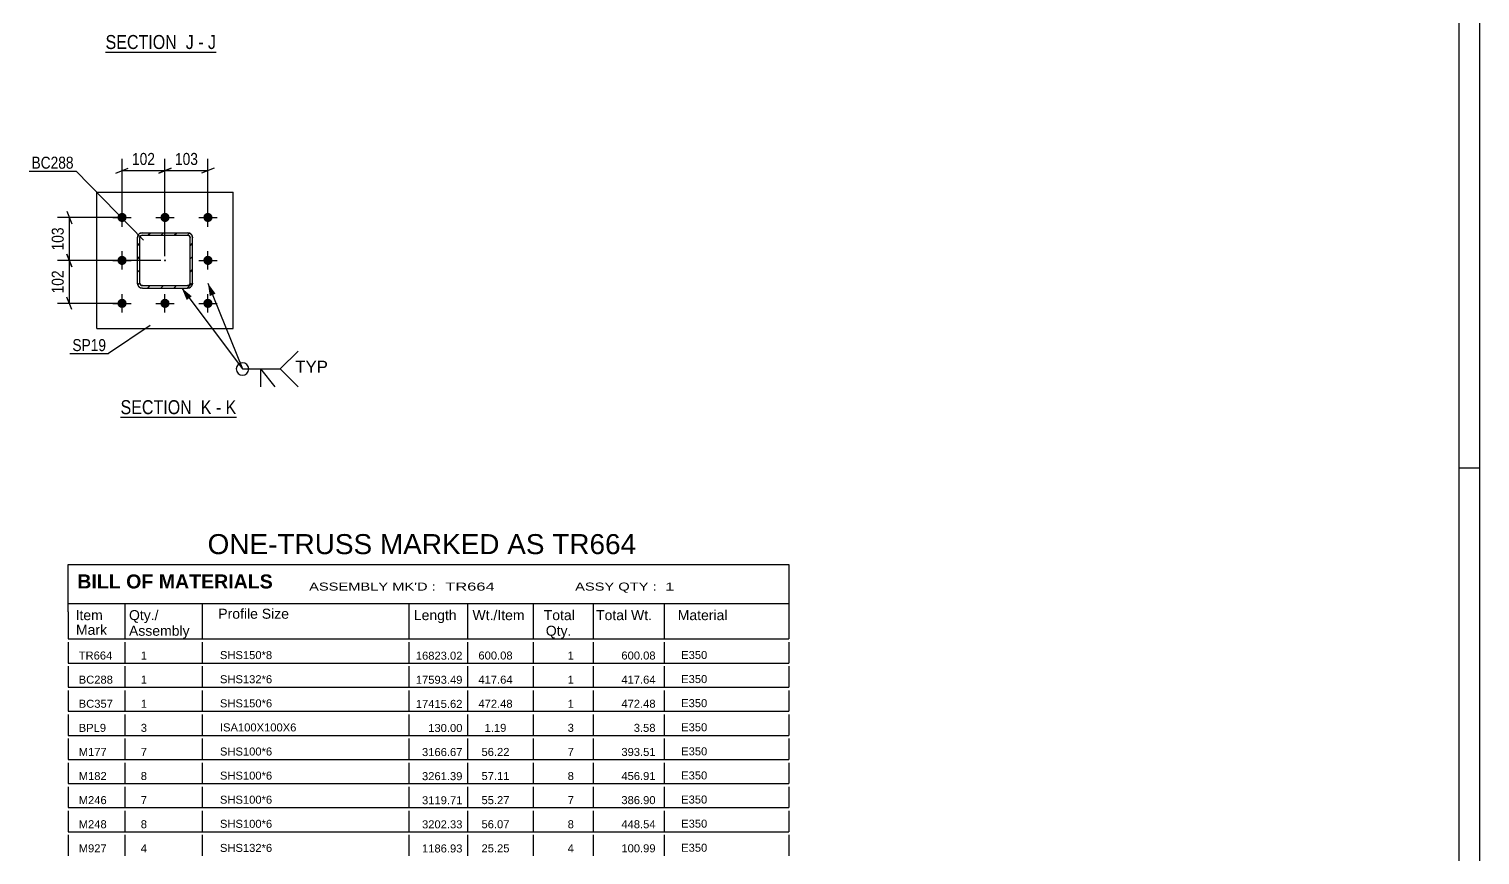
# Model space of a CAD drawing. Header units: millimetres. Extents: x -853 to 336, y -866 to -25.
# Drawn here: x -10 to 336.3, y -660.3 to -463.2 of the extents above; entities that cross this region are included whole.
import ezdxf

# ---------------------------------------------------------------- set-up
doc = ezdxf.new("R2010")
doc.units = ezdxf.units.MM
doc.linetypes.add('DXK_LINE_DOT2', pattern=[3.9198, 1.9599, -1.9599])
doc.linetypes.add('DXK_LINE_DOT3', pattern=[5.9187, 2.979, -0.9799, 0.9799, -0.9799])
doc.styles.add('Arial', font='ARIAL.TTF', dxfattribs={"height": 0.2})
doc.styles.add('Arial Bold', font='ARIALBD.TTF', dxfattribs={"height": 0.2})
doc.styles.add('Arial Narrow', font='ARIALN.TTF', dxfattribs={"height": 0.2})

# ---------------------------------------------------------------- blocks, each defined once
blk = doc.blocks.new('Unknown-570393679-1134')
at = {"color": 5, "linetype": 'Continuous'}
for p, q in [((336.32, -866.05), (336.32, -25.05)), ((331.32, -861.05), (331.32, -30.05)), ((336.32, -568.05), (331.32, -568.05))]:
    blk.add_line(p, q, dxfattribs=at)
blk = doc.blocks.new('Unknown-570393679-21 - 11221')
at = {"color": 6, "linetype": 'Continuous'}
blk.add_line((8.22, -468.76), (34.59, -468.76), dxfattribs=at)
at = {"color": 0, "linetype": 'Continuous'}
blk.add_wipeout([(26.33, -468.01), (26.33, -464.51), (8.22, -464.51), (8.22, -468.01)], dxfattribs=at)
at = {"color": 7, "linetype": 'Continuous', "style": 'Arial Narrow'}
blk.add_text('SECTION ', height=3.34, dxfattribs=at).set_placement((8.22, -468.01))
at = {"color": 0, "linetype": 'Continuous'}
blk.add_wipeout([(29.3, -468.01), (29.3, -464.51), (27.38, -464.51), (27.38, -468.01)], dxfattribs=at)
blk.add_wipeout([(31.62, -468.01), (31.62, -464.51), (30.35, -464.51), (30.35, -468.01)], dxfattribs=at)
at = {"color": 7, "linetype": 'Continuous', "style": 'Arial Narrow'}
blk.add_text('J', height=3.34, dxfattribs=at).set_placement((27.38, -468.01))
at = {"color": 0, "linetype": 'Continuous'}
blk.add_wipeout([(34.59, -468.01), (34.59, -464.51), (32.67, -464.51), (32.67, -468.01)], dxfattribs=at)
at = {"color": 7, "linetype": 'Continuous', "style": 'Arial Narrow'}
for s, p in [('-', (30.35, -468.01)), ('J', (32.67, -468.01))]:
    blk.add_text(s, height=3.34, dxfattribs=at).set_placement(p)
blk = doc.blocks.new('Unknown-570393679-22 - 11733')
at = {"color": 6, "linetype": 'Continuous'}
blk.add_line((11.8, -555.9), (39.45, -555.9), dxfattribs=at)
at = {"color": 0, "linetype": 'Continuous'}
blk.add_wipeout([(29.91, -555.15), (29.91, -551.65), (11.8, -551.65), (11.8, -555.15)], dxfattribs=at)
at = {"color": 7, "linetype": 'Continuous', "style": 'Arial Narrow'}
blk.add_text('SECTION ', height=3.34, dxfattribs=at).set_placement((11.8, -555.15))
at = {"color": 0, "linetype": 'Continuous'}
blk.add_wipeout([(33.52, -555.15), (33.52, -551.65), (30.96, -551.65), (30.96, -555.15)], dxfattribs=at)
blk.add_wipeout([(35.84, -555.15), (35.84, -551.65), (34.57, -551.65), (34.57, -555.15)], dxfattribs=at)
at = {"color": 7, "linetype": 'Continuous', "style": 'Arial Narrow'}
blk.add_text('K', height=3.34, dxfattribs=at).set_placement((30.96, -555.15))
at = {"color": 0, "linetype": 'Continuous'}
blk.add_wipeout([(39.45, -555.15), (39.45, -551.65), (36.89, -551.65), (36.89, -555.15)], dxfattribs=at)
at = {"color": 7, "linetype": 'Continuous', "style": 'Arial Narrow'}
for s, p in [('-', (34.57, -555.15)), ('K', (36.89, -555.15))]:
    blk.add_text(s, height=3.34, dxfattribs=at).set_placement(p)
blk = doc.blocks.new('Part-570393679-11812 - 11733')
at = {"color": 2, "linetype": 'Continuous'}
for p, q in [((6.16, -534.71), (6.16, -502.21)), ((6.16, -502.21), (38.66, -502.21)), ((38.66, -534.71), (38.66, -502.21)), ((6.16, -534.71), (38.66, -534.71))]:
    blk.add_line(p, q, dxfattribs=at)
blk = doc.blocks.new('Part-570393679-11804 - 11733')
at = {"linetype": 'Continuous'}
h = blk.add_hatch(dxfattribs=at)
h.set_pattern_fill('', scale=0.7, style=0, pattern_type=0)
h.set_pattern_definition([(45, (15.9048, -524.316), (-1.57154, 1.57154), [])])
h.paths.add_polyline_path([(15.81, -523.86), (15.9, -524.32), (16.16, -524.71), (16.55, -524.97), (17.01, -525.06), (27.81, -525.06), (28.27, -524.97), (28.66, -524.71), (28.92, -524.32), (29.01, -523.86), (29.01, -513.06), (28.92, -512.6), (28.66, -512.21), (28.27, -511.95), (27.81, -511.86), (17.01, -511.86), (16.55, -511.95), (16.16, -512.21), (15.9, -512.6), (15.81, -513.06)])
h.paths.add_polyline_path([(16.41, -513.06), (16.46, -512.83), (16.59, -512.63), (16.78, -512.5), (17.01, -512.46), (27.81, -512.46), (28.04, -512.5), (28.24, -512.63), (28.37, -512.83), (28.41, -513.06), (28.41, -523.86), (28.37, -524.09), (28.24, -524.28), (28.04, -524.41), (27.81, -524.46), (17.01, -524.46), (16.78, -524.41), (16.59, -524.28), (16.46, -524.09), (16.41, -523.86)])
blk.add_hatch(color=30, dxfattribs=at).paths.add_polyline_path([(22.41, -518.56, -1), (22.41, -518.36, -1)])
at = {"color": 7, "linetype": 'DXK_LINE_DOT2'}
for p, q in [((15.81, -513.06), (15.9, -512.6)), ((16.55, -511.95), (17.01, -511.86)), ((16.78, -512.5), (16.59, -512.63)), ((17.01, -512.46), (16.78, -512.5)), ((17.01, -511.86), (27.81, -511.86)), ((17.01, -512.46), (27.81, -512.46)), ((27.81, -511.86), (28.27, -511.95)), ((28.04, -512.5), (27.81, -512.46)), ((28.24, -512.63), (28.04, -512.5)), ((28.92, -512.6), (29.01, -513.06)), ((15.81, -523.86), (15.81, -513.06)), ((16.46, -512.83), (16.41, -513.06)), ((16.41, -523.86), (16.41, -513.06)), ((16.59, -512.63), (16.46, -512.83)), ((28.37, -512.83), (28.24, -512.63)), ((28.41, -513.06), (28.37, -512.83)), ((28.41, -523.86), (28.41, -513.06)), ((29.01, -523.86), (29.01, -513.06)), ((15.9, -524.32), (15.81, -523.86)), ((16.41, -523.86), (16.46, -524.09)), ((16.46, -524.09), (16.59, -524.28)), ((17.01, -525.06), (16.55, -524.97)), ((16.59, -524.28), (16.78, -524.41)), ((16.78, -524.41), (17.01, -524.46)), ((17.01, -524.46), (27.81, -524.46)), ((17.01, -525.06), (27.81, -525.06)), ((27.81, -524.46), (28.04, -524.41)), ((28.27, -524.97), (27.81, -525.06)), ((28.04, -524.41), (28.24, -524.28)), ((28.24, -524.28), (28.37, -524.09)), ((28.37, -524.09), (28.41, -523.86)), ((29.01, -523.86), (28.92, -524.32))]:
    blk.add_line(p, q, dxfattribs=at)
at = {"color": 2, "linetype": 'Continuous'}
for p, q in [((15.9, -512.6), (15.81, -513.06)), ((17.01, -511.86), (16.55, -511.95)), ((16.59, -512.63), (16.78, -512.5)), ((16.78, -512.5), (17.01, -512.46)), ((17.01, -511.86), (17.01, -511.86)), ((17.01, -511.86), (27.81, -511.86)), ((17.01, -512.46), (17.01, -512.46)), ((17.01, -512.46), (27.81, -512.46)), ((27.81, -511.86), (27.81, -511.86)), ((28.27, -511.95), (27.81, -511.86)), ((27.81, -512.46), (27.81, -512.46)), ((27.81, -512.46), (28.04, -512.5)), ((28.04, -512.5), (28.24, -512.63)), ((29.01, -513.06), (28.92, -512.6)), ((15.81, -513.06), (15.81, -513.06)), ((15.81, -523.86), (15.81, -513.06)), ((16.41, -513.06), (16.46, -512.83)), ((16.41, -513.06), (16.41, -513.06)), ((16.41, -523.86), (16.41, -513.06)), ((16.46, -512.83), (16.59, -512.63)), ((28.24, -512.63), (28.37, -512.83)), ((28.37, -512.83), (28.41, -513.06)), ((28.41, -513.06), (28.41, -513.06)), ((28.41, -523.86), (28.41, -513.06)), ((29.01, -513.06), (29.01, -513.06)), ((29.01, -523.86), (29.01, -513.06)), ((15.81, -523.86), (15.81, -523.86)), ((15.81, -523.86), (15.9, -524.32)), ((16.41, -523.86), (16.41, -523.86)), ((16.46, -524.09), (16.41, -523.86)), ((16.59, -524.28), (16.46, -524.09)), ((16.55, -524.97), (17.01, -525.06)), ((16.78, -524.41), (16.59, -524.28)), ((17.01, -524.46), (16.78, -524.41)), ((17.01, -524.46), (17.01, -524.46)), ((17.01, -524.46), (27.81, -524.46)), ((17.01, -525.06), (17.01, -525.06)), ((17.01, -525.06), (27.81, -525.06)), ((28.04, -524.41), (27.81, -524.46)), ((27.81, -524.46), (27.81, -524.46)), ((27.81, -525.06), (28.27, -524.97)), ((27.81, -525.06), (27.81, -525.06)), ((28.24, -524.28), (28.04, -524.41)), ((28.37, -524.09), (28.24, -524.28)), ((28.41, -523.86), (28.37, -524.09)), ((28.41, -523.86), (28.41, -523.86)), ((28.92, -524.32), (29.01, -523.86)), ((29.01, -523.86), (29.01, -523.86))]:
    blk.add_line(p, q, dxfattribs=at)
at = {"color": 30, "linetype": 'DXK_LINE_DOT3'}
blk.add_line((22.41, -518.46), (22.41, -518.46), dxfattribs=at)
at = {"color": 30, "linetype": 'Continuous'}
blk.add_circle((22.41, -518.46), 0.1, dxfattribs=at)
at = {"color": 7, "linetype": 'DXK_LINE_DOT2'}
for centre, start, end in [((17.01, -513.06), 112.5, 157.5), ((27.81, -513.06), 22.5, 67.5), ((17.01, -523.86), 202.5, 247.5), ((27.81, -523.86), 292.5, 337.5)]:
    blk.add_arc(centre, 1.2, start, end, dxfattribs=at)
at = {"color": 2, "linetype": 'Continuous'}
for centre, start, end in [((17.01, -513.06), 112.5, 157.5), ((27.81, -513.06), 22.5, 67.5), ((17.01, -523.86), 202.5, 247.5), ((27.81, -523.86), 292.5, 337.5)]:
    blk.add_arc(centre, 1.2, start, end, dxfattribs=at)
blk = doc.blocks.new('Bolt-570393679-12018 - 11733')
at = {"linetype": 'Continuous'}
for points in [[(11.06, -508.21, -1), (13.26, -508.21, -1)], [(21.31, -508.21, -1), (23.51, -508.21, -1)], [(31.56, -508.21, -1), (33.76, -508.21, -1)], [(11.06, -518.46, -1), (13.26, -518.46, -1)], [(31.56, -518.46, -1), (33.76, -518.46, -1)], [(11.06, -528.71, -1), (13.26, -528.71, -1)], [(21.31, -528.71, -1), (23.51, -528.71, -1)], [(31.56, -528.71, -1), (33.76, -528.71, -1)]]:
    blk.add_hatch(color=1, dxfattribs=at).paths.add_polyline_path(points)
at = {"color": 1, "linetype": 'Continuous'}
for p, q in [((9.96, -508.21), (14.36, -508.21)), ((12.16, -510.41), (12.16, -506.01)), ((20.21, -508.21), (24.61, -508.21)), ((22.41, -510.41), (22.41, -506.01)), ((30.46, -508.21), (34.86, -508.21)), ((32.66, -510.41), (32.66, -506.01)), ((9.96, -518.46), (14.36, -518.46)), ((12.16, -520.66), (12.16, -516.26)), ((30.46, -518.46), (34.86, -518.46)), ((32.66, -520.66), (32.66, -516.26)), ((9.96, -528.71), (14.36, -528.71)), ((12.16, -530.91), (12.16, -526.51)), ((20.21, -528.71), (24.61, -528.71)), ((22.41, -530.91), (22.41, -526.51)), ((30.46, -528.71), (34.86, -528.71)), ((32.66, -530.91), (32.66, -526.51))]:
    blk.add_line(p, q, dxfattribs=at)
blk = doc.blocks.new('StraightDimension-570393679-12130 - 11733')
at = {"color": 7, "linetype": 'Continuous'}
for p, q in [((12.16, -507.21), (12.16, -494.18)), ((22.41, -517.46), (22.41, -494.18)), ((10.66, -497.63), (13.66, -496.43)), ((12.16, -497.03), (22.41, -497.03)), ((23.91, -496.43), (20.91, -497.63))]:
    blk.add_line(p, q, dxfattribs=at)
at = {"color": 0}
blk.add_wipeout([(20.63, -496.28), (20.63, -492.08), (13.94, -492.08), (13.94, -496.28)], dxfattribs=at)
at = {"color": 3, "style": 'Arial Narrow'}
blk.add_text('102', height=2.863, dxfattribs=at).set_placement((14.54, -495.68))
blk = doc.blocks.new('StraightDimension-570393679-12099 - 11733')
at = {"color": 7, "linetype": 'Continuous'}
for p, q in [((21.41, -518.46), (-3.27, -518.46)), ((-1.02, -516.96), (0.18, -519.96)), ((-0.42, -528.71), (-0.42, -518.46)), ((11.16, -528.71), (-3.27, -528.71)), ((0.18, -530.21), (-1.02, -527.21))]:
    blk.add_line(p, q, dxfattribs=at)
at = {"color": 0}
blk.add_wipeout([(-1.17, -520.24), (-5.37, -520.24), (-5.37, -526.93), (-1.17, -526.93)], dxfattribs=at)
at = {"color": 3, "style": 'Arial Narrow'}
blk.add_text('102', height=2.863, rotation=90.0002, dxfattribs=at).set_placement((-1.77, -526.33))
blk = doc.blocks.new('StraightDimension-570393679-12109 - 11733')
at = {"color": 7, "linetype": 'Continuous'}
for p, q in [((11.16, -508.21), (-3.27, -508.21)), ((-1.02, -506.71), (0.18, -509.71)), ((-0.42, -518.46), (-0.42, -508.21)), ((21.41, -518.46), (-3.27, -518.46)), ((0.18, -519.96), (-1.02, -516.96))]:
    blk.add_line(p, q, dxfattribs=at)
at = {"color": 0}
blk.add_wipeout([(-1.17, -509.99), (-5.37, -509.99), (-5.37, -516.68), (-1.17, -516.68)], dxfattribs=at)
at = {"color": 3, "style": 'Arial Narrow'}
blk.add_text('103', height=2.863, rotation=90.0002, dxfattribs=at).set_placement((-1.77, -516.08))
blk = doc.blocks.new('StraightDimension-570393679-12120 - 11733')
at = {"color": 7, "linetype": 'Continuous'}
for p, q in [((22.41, -517.46), (22.41, -494.18)), ((32.66, -507.21), (32.66, -494.18)), ((20.91, -497.63), (23.91, -496.43)), ((22.41, -497.03), (32.66, -497.03)), ((34.16, -496.43), (31.16, -497.63))]:
    blk.add_line(p, q, dxfattribs=at)
at = {"color": 0}
blk.add_wipeout([(30.88, -496.28), (30.88, -492.08), (24.2, -492.08), (24.2, -496.28)], dxfattribs=at)
at = {"color": 3, "style": 'Arial Narrow'}
blk.add_text('103', height=2.863, dxfattribs=at).set_placement((24.8, -495.68))
blk = doc.blocks.new('Unknown-570393679-29265')
at = {"color": 7, "linetype": 'Continuous'}
for p, q in [((-0.68, -591.05), (171.32, -591.05)), ((-0.68, -602.3), (-0.68, -591.05)), ((171.32, -591.05), (171.32, -602.3)), ((-0.68, -600.3), (171.32, -600.3)), ((-0.68, -602.3), (-0.68, -607.3)), ((12.82, -600.3), (12.82, -608.8)), ((31.32, -600.3), (31.32, -608.8)), ((80.6, -600.3), (80.6, -608.8)), ((94.6, -600.3), (94.6, -608.8)), ((110.32, -600.3), (110.32, -608.8)), ((124.6, -600.3), (124.6, -608.8)), ((141.6, -600.3), (141.6, -608.8)), ((171.32, -602.3), (171.32, -608.8)), ((-0.68, -607.3), (-0.68, -608.8)), ((-0.68, -608.8), (171.32, -608.8)), ((-0.68, -609.57), (-0.68, -614.55)), ((12.82, -609.57), (12.82, -614.55)), ((31.32, -609.57), (31.32, -614.55)), ((80.6, -609.57), (80.6, -614.55)), ((94.6, -609.57), (94.6, -614.55)), ((110.32, -609.57), (110.32, -614.55)), ((124.6, -609.57), (124.6, -614.55)), ((141.6, -609.57), (141.6, -614.55)), ((171.32, -609.57), (171.32, -614.55)), ((-0.68, -614.55), (171.32, -614.55)), ((-0.68, -615.32), (-0.68, -620.3)), ((12.82, -615.32), (12.82, -620.3)), ((31.32, -615.32), (31.32, -620.3)), ((80.6, -615.32), (80.6, -620.3)), ((94.6, -615.32), (94.6, -620.3)), ((110.32, -615.32), (110.32, -620.3)), ((124.6, -615.32), (124.6, -620.3)), ((141.6, -615.32), (141.6, -620.3)), ((171.32, -615.32), (171.32, -620.3)), ((-0.68, -620.3), (171.32, -620.3)), ((-0.68, -621.07), (-0.68, -626.05)), ((12.82, -621.07), (12.82, -626.05)), ((31.32, -621.07), (31.32, -626.05)), ((80.6, -621.07), (80.6, -626.05)), ((94.6, -621.07), (94.6, -626.05)), ((110.32, -621.07), (110.32, -626.05)), ((124.6, -621.07), (124.6, -626.05)), ((141.6, -621.07), (141.6, -626.05)), ((171.32, -621.07), (171.32, -626.05)), ((-0.68, -626.05), (171.32, -626.05)), ((-0.68, -626.82), (-0.68, -631.8)), ((12.82, -626.82), (12.82, -631.8)), ((31.32, -626.82), (31.32, -631.8)), ((80.6, -626.82), (80.6, -631.8)), ((94.6, -626.82), (94.6, -631.8)), ((110.32, -626.82), (110.32, -631.8)), ((124.6, -626.82), (124.6, -631.8)), ((141.6, -626.82), (141.6, -631.8)), ((171.32, -626.82), (171.32, -631.8)), ((-0.68, -631.8), (171.32, -631.8)), ((-0.68, -632.57), (-0.68, -637.55)), ((12.82, -632.57), (12.82, -637.55)), ((31.32, -632.57), (31.32, -637.55)), ((80.6, -632.57), (80.6, -637.55)), ((94.6, -632.57), (94.6, -637.55)), ((110.32, -632.57), (110.32, -637.55)), ((124.6, -632.57), (124.6, -637.55)), ((141.6, -632.57), (141.6, -637.55)), ((171.32, -632.57), (171.32, -637.55)), ((-0.68, -637.55), (171.32, -637.55)), ((-0.68, -638.32), (-0.68, -643.3)), ((12.82, -638.32), (12.82, -643.3)), ((31.32, -638.32), (31.32, -643.3)), ((80.6, -638.32), (80.6, -643.3)), ((94.6, -638.32), (94.6, -643.3)), ((110.32, -638.32), (110.32, -643.3)), ((124.6, -638.32), (124.6, -643.3)), ((141.6, -638.32), (141.6, -643.3)), ((171.32, -638.32), (171.32, -643.3)), ((-0.68, -643.3), (171.32, -643.3)), ((-0.68, -644.07), (-0.68, -649.05)), ((12.82, -644.07), (12.82, -649.05)), ((31.32, -644.07), (31.32, -649.05)), ((80.6, -644.07), (80.6, -649.05)), ((94.6, -644.07), (94.6, -649.05)), ((110.32, -644.07), (110.32, -649.05)), ((124.6, -644.07), (124.6, -649.05)), ((141.6, -644.07), (141.6, -649.05)), ((171.32, -644.07), (171.32, -649.05)), ((-0.68, -649.05), (171.32, -649.05)), ((-0.68, -649.82), (-0.68, -654.8)), ((12.82, -649.82), (12.82, -654.8)), ((31.32, -649.82), (31.32, -654.8)), ((80.6, -649.82), (80.6, -654.8)), ((94.6, -649.82), (94.6, -654.8)), ((110.32, -649.82), (110.32, -654.8)), ((124.6, -649.82), (124.6, -654.8)), ((141.6, -649.82), (141.6, -654.8)), ((171.32, -649.82), (171.32, -654.8)), ((-0.68, -654.8), (171.32, -654.8)), ((-0.68, -655.57), (-0.68, -660.55)), ((12.82, -655.57), (12.82, -660.55)), ((31.32, -655.57), (31.32, -660.55)), ((80.6, -655.57), (80.6, -660.55)), ((94.6, -655.57), (94.6, -660.55)), ((110.32, -655.57), (110.32, -660.55)), ((124.6, -655.57), (124.6, -660.55)), ((141.6, -655.57), (141.6, -660.55)), ((171.32, -655.57), (171.32, -660.55))]:
    blk.add_line(p, q, dxfattribs=at)
at = {"color": 7}
for s, height, style, p in [('BILL OF MATERIALS', 3.3405, 'Arial Bold', (1.48, -596.74)), ('Profile Size', 2.3877, 'Arial', (35.14, -603.97)), ('Mark', 2.388, 'Arial', (1.16, -607.8))]:
    blk.add_text(s, height=height, dxfattribs=dict(at, style=style)).set_placement(p)
at = {"color": 7, "linetype": 'Continuous', "style": 'Arial Narrow'}
for s, height, width, p in [("ASSEMBLY MK'D :", 1.9089, 1.6, (56.82, -597.25)), ('TR664', 1.909, 1.794707, (89.32, -597.25)), ('ASSY QTY :', 1.909, 1.6, (120.32, -597.25)), ('1', 1.91, 1.794707, (141.82, -597.25))]:
    blk.add_text(s, height=height, dxfattribs=dict(at, width=width)).set_placement(p)
at = {"color": 7, "linetype": 'Continuous', "style": 'Arial'}
for s, height, p in [('Item', 2.388, (1.07, -604.3)), ('Qty./', 2.388, (13.82, -604.3)), ('Length', 2.388, (81.82, -604.3)), ('Wt./Item', 2.388, (95.82, -604.3)), ('Total', 2.388, (112.82, -604.3)), ('Total Wt.', 2.388, (125.32, -604.3)), ('Material', 2.388, (144.82, -604.3)), ('Assembly', 2.388, (13.82, -608.03)), ('Qty.', 2.388, (113.32, -608.03)), ('TR664', 1.91, (1.82, -613.7)), ('1', 1.91, (16.63, -613.7)), ('SHS150*8', 1.91, (35.53, -613.6)), ('16823.02', 1.91, (82.29, -613.74)), ('600.08', 1.91, (97.23, -613.7)), ('1', 1.91, (118.54, -613.7)), ('600.08', 1.91, (131.36, -613.7)), ('E350', 1.91, (145.63, -613.57)), ('BC288', 1.91, (1.82, -619.46)), ('1', 1.91, (16.63, -619.46)), ('SHS132*6', 1.91, (35.53, -619.36)), ('17593.49', 1.91, (82.29, -619.49)), ('417.64', 1.91, (97.23, -619.46)), ('1', 1.91, (118.54, -619.46)), ('417.64', 1.91, (131.36, -619.46)), ('E350', 1.91, (145.63, -619.32)), ('BC357', 1.91, (1.82, -625.21)), ('1', 1.91, (16.63, -625.21)), ('SHS150*6', 1.91, (35.53, -625.11)), ('17415.62', 1.91, (82.29, -625.24)), ('472.48', 1.91, (97.23, -625.21)), ('1', 1.91, (118.54, -625.21)), ('472.48', 1.91, (131.36, -625.21)), ('E350', 1.91, (145.63, -625.07)), ('BPL9', 1.91, (1.82, -630.96)), ('3', 1.91, (16.63, -630.96)), ('ISA100X100X6', 1.9102, (35.53, -630.86)), ('130.00', 1.91, (85.26, -630.99)), ('1.19', 1.91, (98.71, -630.96)), ('3', 1.91, (118.54, -630.96)), ('3.58', 1.91, (134.32, -630.96)), ('E350', 1.91, (145.63, -630.82)), ('M177', 1.91, (1.82, -636.71)), ('7', 1.91, (16.63, -636.71)), ('SHS100*6', 1.91, (35.53, -636.61)), ('3166.67', 1.91, (83.77, -636.74)), ('56.22', 1.91, (97.97, -636.71)), ('7', 1.91, (118.54, -636.71)), ('393.51', 1.91, (131.36, -636.71)), ('E350', 1.91, (145.63, -636.57)), ('M182', 1.91, (1.82, -642.46)), ('8', 1.91, (16.63, -642.46)), ('SHS100*6', 1.91, (35.53, -642.36)), ('3261.39', 1.91, (83.77, -642.49)), ('57.11', 1.91, (97.97, -642.46)), ('8', 1.91, (118.54, -642.46)), ('456.91', 1.91, (131.36, -642.46)), ('E350', 1.91, (145.63, -642.32)), ('M246', 1.91, (1.82, -648.21)), ('7', 1.91, (16.63, -648.21)), ('SHS100*6', 1.91, (35.53, -648.11)), ('3119.71', 1.91, (83.77, -648.24)), ('55.27', 1.91, (97.97, -648.21)), ('7', 1.91, (118.54, -648.21)), ('386.90', 1.91, (131.36, -648.21)), ('E350', 1.91, (145.63, -648.07)), ('M248', 1.91, (1.82, -653.96)), ('8', 1.91, (16.63, -653.96)), ('SHS100*6', 1.91, (35.53, -653.86)), ('3202.33', 1.91, (83.77, -653.99)), ('56.07', 1.91, (97.97, -653.96)), ('8', 1.91, (118.54, -653.96)), ('448.54', 1.91, (131.36, -653.96)), ('E350', 1.91, (145.63, -653.82)), ('M927', 1.91, (1.82, -659.71)), ('4', 1.91, (16.63, -659.71)), ('SHS132*6', 1.91, (35.53, -659.61)), ('1186.93', 1.91, (83.77, -659.74)), ('25.25', 1.91, (97.97, -659.71)), ('4', 1.91, (118.54, -659.71)), ('100.99', 1.91, (131.36, -659.71)), ('E350', 1.91, (145.63, -659.57))]:
    blk.add_text(s, height=height, dxfattribs=at).set_placement(p)
blk = doc.blocks.new('Unknown-570393679-29266')
at = {"color": 2, "linetype": 'Continuous'}
blk.add_line((25.32, -591.05), (142.82, -591.05), dxfattribs=at)
at = {"color": 7, "style": 'Arial'}
blk.add_text('ONE-TRUSS MARKED AS TR664', height=4.7754, dxfattribs=at).set_placement((32.58, -588.55))
blk = doc.blocks.new('Mark-570393679-11808 - 11733')
at = {"color": 0}
blk.add_wipeout([(8.34, -540.1), (8.34, -537.1), (0.31, -537.1), (0.31, -540.1)], dxfattribs=at)
blk.add_wipeout([(8.34, -540.1), (8.34, -537.1), (0.31, -537.1), (0.31, -540.1)], dxfattribs=at)
at = {"color": 30, "linetype": 'Continuous'}
for p in [(18.88, -534.02), (-0.29, -540.7)]:
    blk.add_line(p, (8.94, -540.7), dxfattribs=at)
at = {"color": 3, "style": 'Arial Narrow'}
blk.add_text('SP19', height=2.863, dxfattribs=at).set_placement((0.31, -540.1))
blk = doc.blocks.new('Mark-570393679-11800 - 11733')
at = {"color": 0}
blk.add_wipeout([(0.6, -496.57), (0.6, -493.57), (-9.45, -493.57), (-9.45, -496.57)], dxfattribs=at)
blk.add_wipeout([(0.6, -496.57), (0.6, -493.57), (-9.45, -493.57), (-9.45, -496.57)], dxfattribs=at)
at = {"color": 30, "linetype": 'Continuous'}
for p in [(-10.05, -497.17), (17.29, -513.66)]:
    blk.add_line(p, (1.2, -497.17), dxfattribs=at)
at = {"color": 3, "style": 'Arial Narrow'}
blk.add_text('BC288', height=2.863, dxfattribs=at).set_placement((-9.45, -496.57))
blk = doc.blocks.new('WeldMark-570393679-12140 - 11733')
at = {"linetype": 'Continuous'}
for points in [[(27.6, -527.91), (26.4, -525.06), (28.8, -527.01)], [(33.09, -526.96), (32.66, -523.9), (34.48, -526.4)]]:
    blk.add_hatch(color=30, dxfattribs=at).paths.add_polyline_path(points)
at = {"color": 30, "linetype": 'Continuous'}
for p, q in [((26.4, -525.06), (40.92, -544.37)), ((32.66, -523.9), (40.92, -544.37)), ((40.92, -544.37), (49.92, -544.37))]:
    blk.add_line(p, q, dxfattribs=at)
at = {"color": 3, "linetype": 'Continuous'}
for q in [(48.63, -548.65), (45.21, -548.65)]:
    blk.add_line((45.21, -544.37), q, dxfattribs=at)
for start, end in [(90, 270), (270, 90)]:
    blk.add_arc((40.92, -544.37), 1.5, start, end, dxfattribs=at)
at = {"color": 0, "linetype": 'Continuous'}
blk.add_wipeout([(61.3, -545.27), (61.3, -542.27), (53.52, -542.27), (53.52, -545.27)], dxfattribs=at)
blk.add_wipeout([(61.3, -545.27), (61.3, -542.27), (53.52, -542.27), (53.52, -545.27)], dxfattribs=at)
at = {"color": 3, "linetype": 'Continuous'}
for q in [(54.21, -540.08), (54.21, -548.65)]:
    blk.add_line((49.92, -544.37), q, dxfattribs=at)
at = {"color": 3, "linetype": 'Continuous', "style": 'Arial'}
blk.add_text('TYP', height=2.865, dxfattribs=at).set_placement((53.52, -545.27))

msp = doc.modelspace()

# ---------------------------------------------------------------- block references
for name in ['Unknown-570393679-1134', 'Part-570393679-11812 - 11733', 'Bolt-570393679-12018 - 11733', 'Part-570393679-11804 - 11733', 'Unknown-570393679-29266', 'Unknown-570393679-29265']:
    msp.add_blockref(name, (0, 0))

# ---------------------------------------------------------------- next in the draw order: block references
for name in ['Unknown-570393679-21 - 11221', 'StraightDimension-570393679-12130 - 11733', 'WeldMark-570393679-12140 - 11733', 'Mark-570393679-11808 - 11733', 'Unknown-570393679-22 - 11733']:
    msp.add_blockref(name, (0, 0))

# ---------------------------------------------------------------- next in the draw order: block references
msp.add_blockref('StraightDimension-570393679-12099 - 11733', (0, 0))

# ---------------------------------------------------------------- next in the draw order: block references
msp.add_blockref('StraightDimension-570393679-12109 - 11733', (0, 0))

# ---------------------------------------------------------------- next in the draw order: block references
for name in ['Mark-570393679-11800 - 11733', 'StraightDimension-570393679-12120 - 11733']:
    msp.add_blockref(name, (0, 0))

doc.saveas('drawing.dxf')
